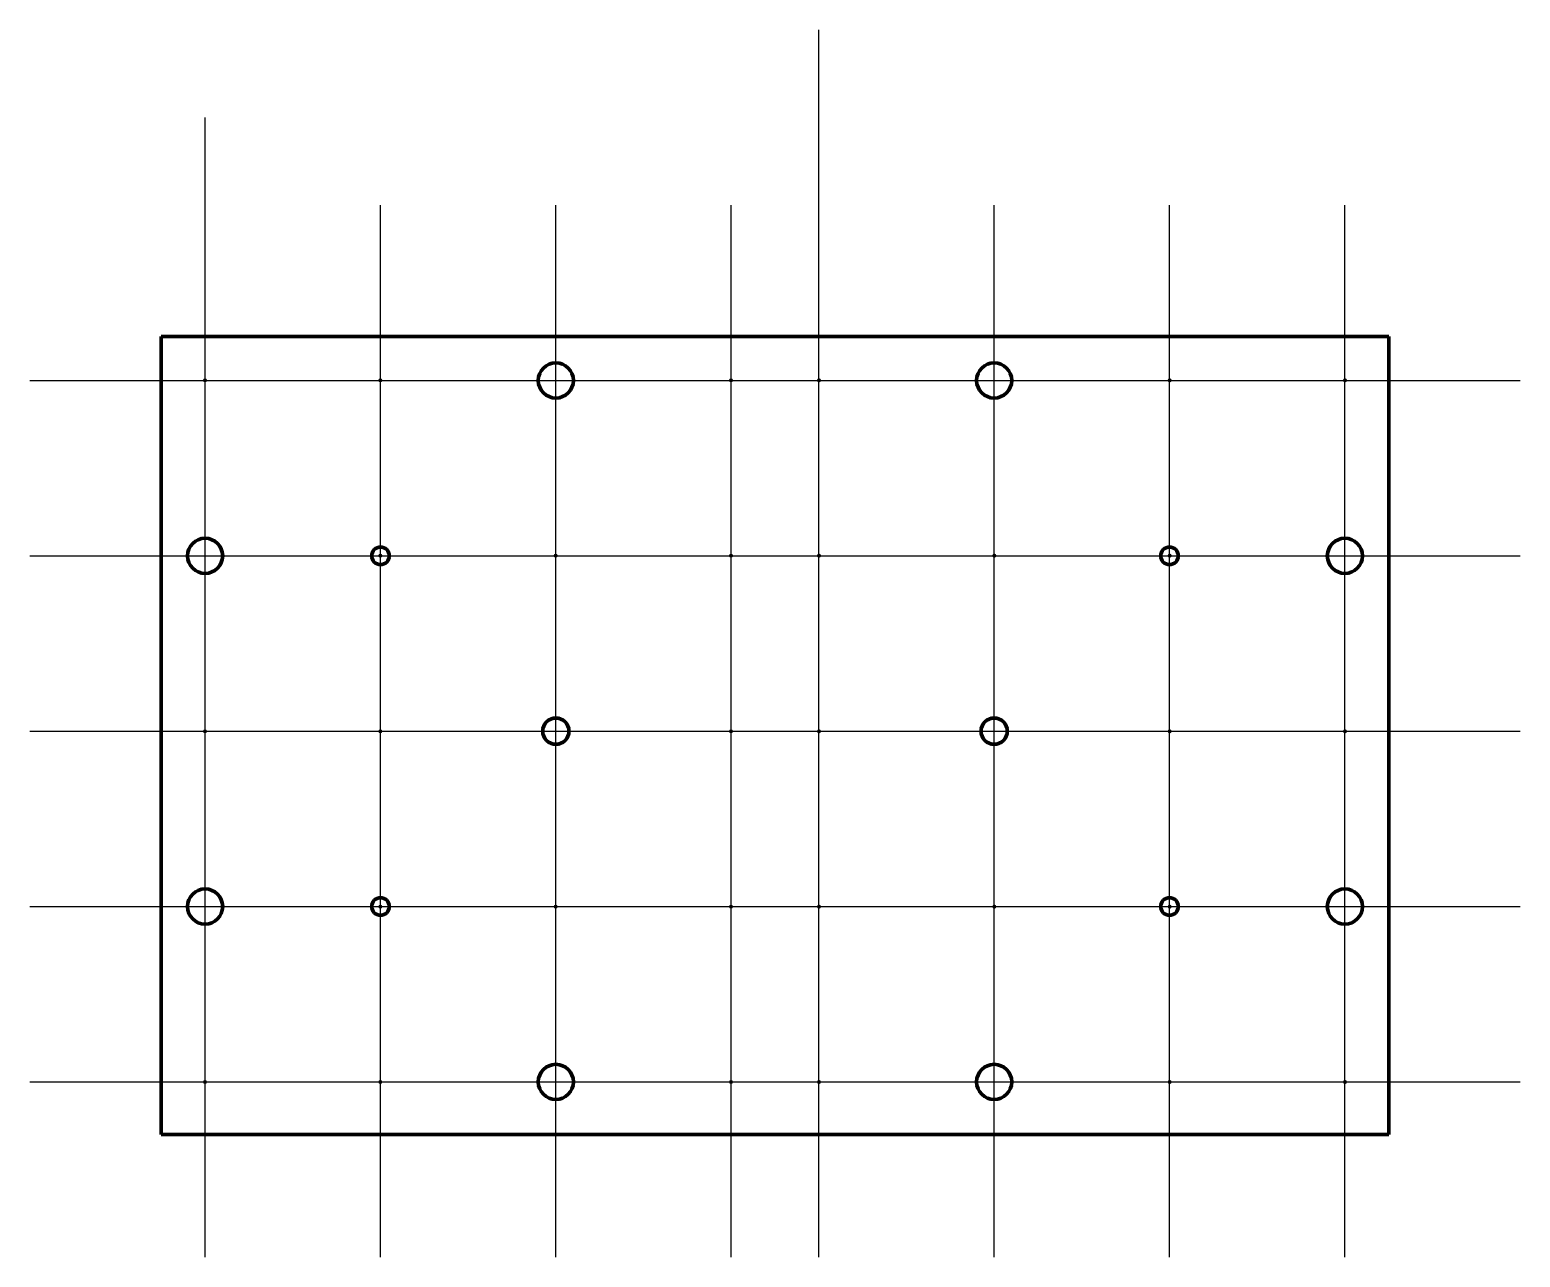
# Model space of a CAD drawing. Header units: millimetres. Extents: x -10 to 160, y -10 to 130.
import ezdxf

# ---------------------------------------------------------------- set-up
doc = ezdxf.new("R2010")
doc.units = ezdxf.units.MM
doc.layers.add('Construction', color=94, linetype='Continuous', true_color=0x008000)
for name, color, linetype, lineweight, true_color in [('Edge', 7, 'Continuous', 100, 0x000000), ('FixingHoles', 3, 'Continuous', 200, 0x00ff00), ('HoldingHoles', 1, 'Continuous', 200, 0xff0000), ('Holes', 1, 'Continuous', 200, 0xff0000)]:
    doc.layers.add(name, color=color, linetype=linetype, lineweight=lineweight, true_color=true_color)

msp = doc.modelspace()

# ---------------------------------------------------------------- linework, layer by layer
at = {"layer": 'Construction'}
for p, q in [((80, -10), (80, 130)), ((10, -10), (10, 120)), ((30, -10), (30, 110)), ((50, -10), (50, 110)), ((70, -10), (70, 110)), ((100, -10), (100, 110)), ((120, -10), (120, 110)), ((140, -10), (140, 110)), ((-10, 90), (160, 90)), ((-10, 70), (160, 70)), ((-10, 50), (160, 50)), ((-10, 30), (160, 30)), ((-10, 10), (160, 10))]:
    msp.add_line(p, q, dxfattribs=at)
at = {"layer": 'Edge'}
for p, q in [((5, 95), (145, 95)), ((5, 4), (5, 95)), ((145, 95), (145, 4)), ((5, 4), (145, 4))]:
    msp.add_line(p, q, dxfattribs=at)
at = {"layer": 'FixingHoles'}
for centre in [(50, 90), (100, 90), (10, 70), (140, 70), (10, 30), (140, 30), (50, 10), (100, 10)]:
    msp.add_circle(centre, 2, dxfattribs=at)
at = {"layer": 'HoldingHoles'}
for centre, radius in [((30, 70), 1), ((120, 70), 1), ((50, 50), 1.5), ((100, 50), 1.5), ((30, 30), 1), ((120, 30), 1)]:
    msp.add_circle(centre, radius, dxfattribs=at)
at = {"layer": 'Holes'}
for p in [(10, 90), (30, 90), (70, 90), (80, 90), (120, 90), (140, 90), (30, 70), (50, 70), (70, 70), (80, 70), (100, 70), (120, 70), (10, 50), (30, 50), (70, 50), (80, 50), (120, 50), (140, 50), (30, 30), (50, 30), (70, 30), (80, 30), (100, 30), (120, 30), (10, 10), (30, 10), (70, 10), (80, 10), (120, 10), (140, 10)]:
    msp.add_point(p, dxfattribs=at)

doc.saveas('drawing.dxf')
